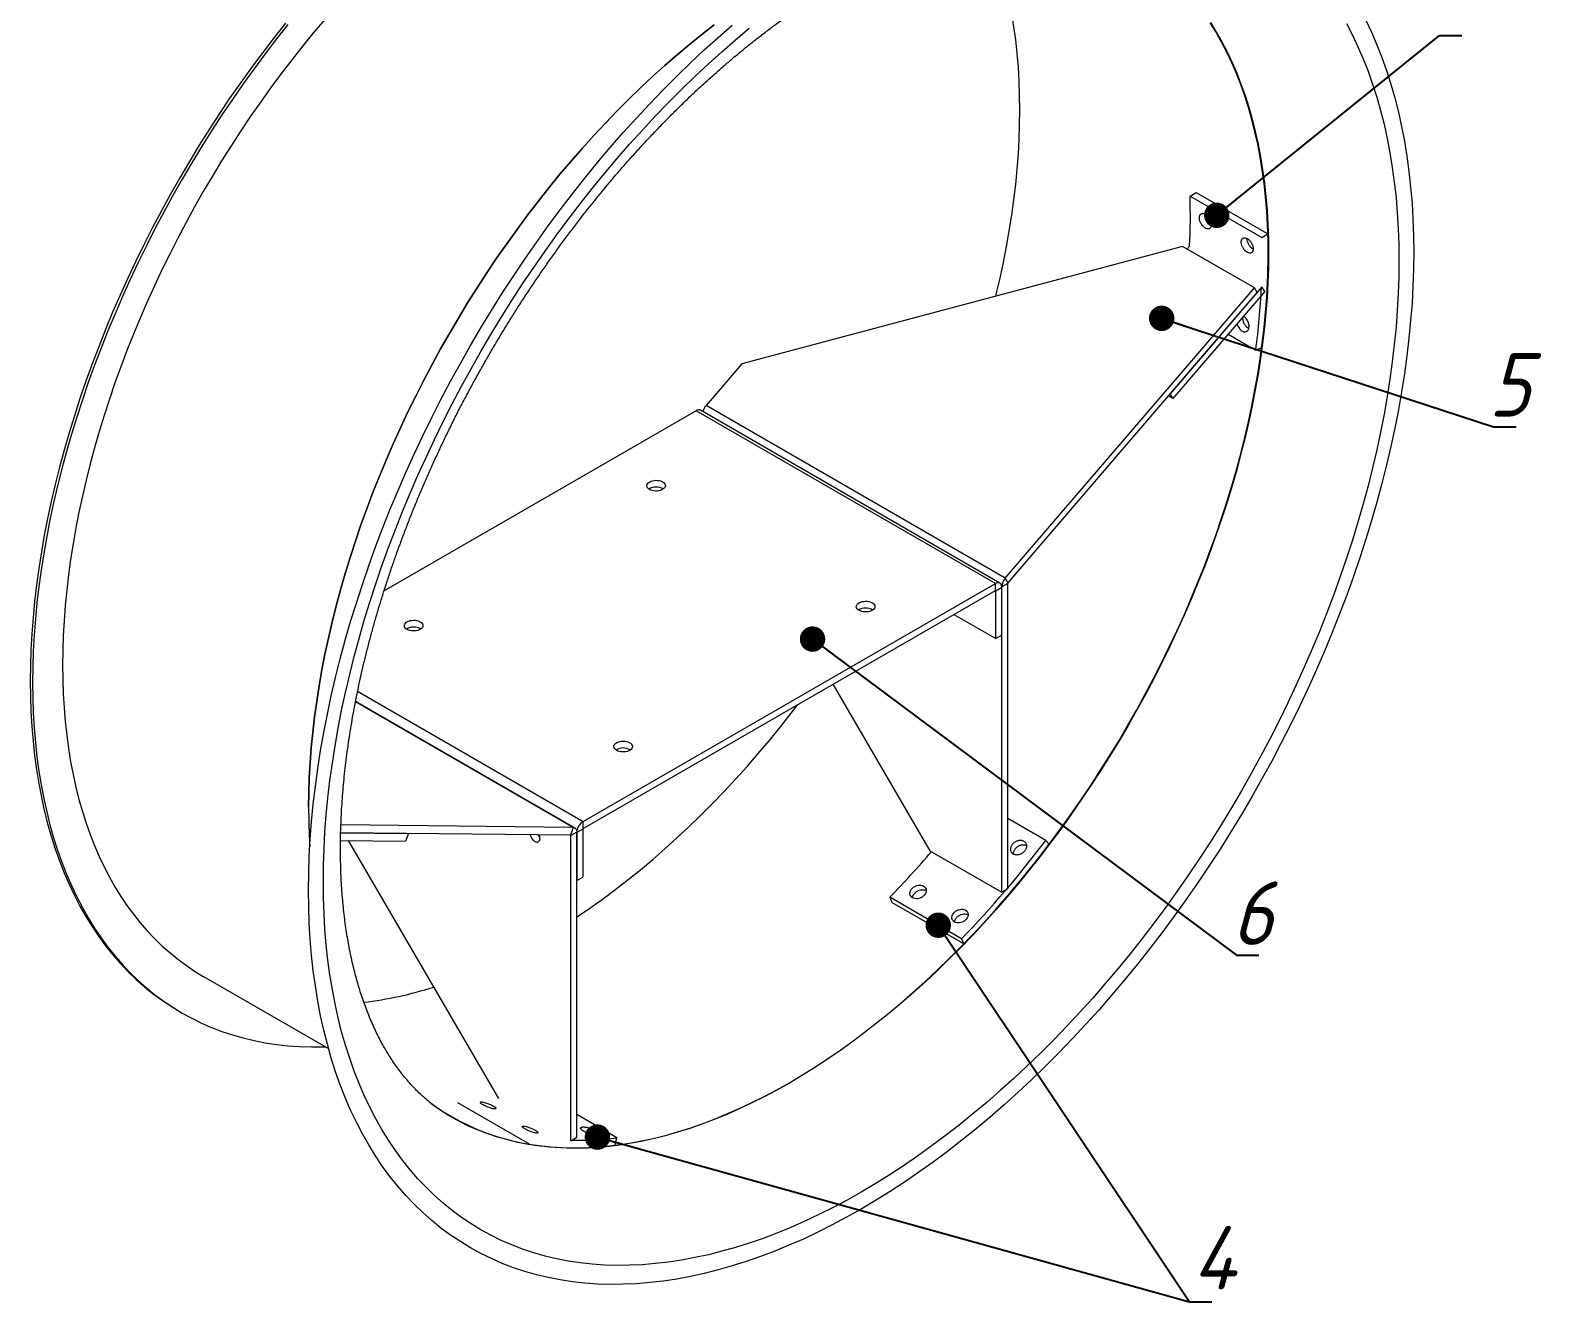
# Model space of a CAD drawing. Header units: millimetres. Extents: x 1058 to 11362, y -1423 to 10005.
# Drawn here: x 5047 to 6832, y 7656 to 9158 of the extents above; entities that cross this region are included whole.
import ezdxf

# ---------------------------------------------------------------- set-up
doc = ezdxf.new("R2010")
doc.units = ezdxf.units.MM
doc.header["$LTSCALE"] = 10
doc.styles.add('GENISO', font='geniso.shx', dxfattribs={"oblique": 15})
doc.dimstyles.new('Scale 1B5', dxfattribs={"dimscale": 30, "dimtxt": 2.5, "dimasz": 2.5, "dimexe": 1, "dimexo": 1, "dimgap": 0.8, "dimtad": 1, "dimdec": 0, "dimlfac": 0.2, "dimzin": 0, "dimtxsty": 'GENISO', "dimcen": 2.5, "dimclrd": 1, "dimclre": 1, "dimclrt": 256, "dimadec": 0, "dimazin": 0, "dimtfac": 1, "dimtdec": 0, "dimtmove": 0, "dimatfit": 3, "dimfxl": 1, "dimtzin": 0, "dimlwd": -1, "dimlwe": -1, "dimarcsym": 0})

msp = doc.modelspace()

# ---------------------------------------------------------------- linework, layer by layer
at = {"color": 3, "lineweight": 13}
for p, q in [((6416.7, 8962.5), (6423.7, 8966.9)), ((6423.7, 8966.9), (6508.6, 8917.9)), ((6416.7, 8962.5), (6501.5, 8913.5)), ((6501.5, 8913.5), (6508.6, 8917.9)), ((6407.7, 8903), (5887, 8764.3)), ((6492.6, 8854), (6407.7, 8903)), ((6413, 8899.9), (6416.2, 8903.7)), ((6198.4, 8511.1), (6492.6, 8854)), ((6201.6, 8505.7), (6495.8, 8848.6)), ((6501.6, 8855.3), (6393.2, 8729)), ((6504.8, 8849.9), (6396.4, 8723.6)), ((6495.8, 8848.6), (6492.6, 8854)), ((6504.8, 8849.9), (6501.6, 8855.3)), ((6480.1, 8820.3), (6479.6, 8820.6)), ((6461.5, 8799.5), (6494.3, 8780.6)), ((6501.3, 8783.3), (6494.3, 8780.6)), ((5887, 8764.3), (5844.9, 8715.2)), ((6198.4, 8511.1), (5844.9, 8715.2)), ((6396.4, 8723.6), (6391.2, 8726.6)), ((6396.4, 8723.6), (6393.2, 8729)), ((5833.1, 8708.9), (5464.6, 8496.2)), ((6186.7, 8504.8), (5833.1, 8708.9)), ((6192.1, 8505.4), (5838.5, 8709.5)), ((5699.8, 8223.8), (6186.7, 8504.8)), ((6186.7, 8496.7), (6186.7, 8504.8)), ((6187.2, 8496.4), (6194.3, 8500.4)), ((6201.4, 8505), (6194.3, 8500.9)), ((6194.3, 8140.1), (6194.3, 8500.9)), ((6194.3, 8500.9), (6194.3, 8500.9)), ((6194.3, 8443.9), (6194.3, 8500.4)), ((6201.6, 8505.7), (6198.4, 8511.1)), ((6201.4, 8144.2), (6201.4, 8505)), ((5699.8, 8215.6), (6186.7, 8496.7)), ((6186.7, 8496.7), (6187.2, 8496.4)), ((6187.2, 8439.8), (6187.2, 8496.4)), ((6137.7, 8468.4), (6187.2, 8439.8)), ((6194.3, 8443.9), (6187.2, 8439.8)), ((5433.4, 8377.6), (5699.8, 8223.8)), ((5994.8, 8385.9), (6109.4, 8189.1)), ((5688.1, 8216.5), (5430.9, 8365)), ((5690, 8216), (5431, 8365.6)), ((5688.1, 8216.5), (5413.6, 8219.6)), ((5688.1, 8216.5), (5684.9, 8207.4)), ((5699.3, 8214.7), (5692.2, 8210.6)), ((5699.3, 8214.7), (5699.3, 8158.1)), ((5699.8, 8215.6), (5699.8, 8223.8)), ((6246.2, 8201.4), (6201.4, 8227.3)), ((5413.2, 8201.2), (5490.1, 8200.4)), ((5413.3, 8210.4), (5493.3, 8209.5)), ((5684.9, 8207.4), (5413.3, 8210.4)), ((5422.1, 8201.1), (5599.7, 7896.4)), ((5493.3, 8209.5), (5490.1, 8200.4)), ((5685.2, 8207), (5684.5, 8207.4)), ((5692.2, 8211.1), (5685.2, 8207)), ((5685.2, 7846.2), (5685.2, 8207)), ((5692.2, 7850.3), (5692.2, 8211.1)), ((5692.2, 8210.6), (5692.2, 8154.1)), ((6250.1, 8196.8), (6246.2, 8201.4)), ((6109.4, 8189.1), (6194.3, 8140.1)), ((5692.2, 8154.1), (5699.3, 8158.1)), ((6201.4, 8144.2), (6194.3, 8140.1)), ((6146.8, 8085.2), (6061.9, 8134.2)), ((6061.9, 8134.2), (6064.5, 8128.1)), ((6149.4, 8079.1), (6064.5, 8128.1)), ((6146.8, 8085.2), (6149.4, 8079.1)), ((5251.2, 8040.8), (5399.1, 7955.4)), ((5223.3, 7999.1), (5226.2, 7997.5)), ((5636.4, 7842.5), (5551.6, 7891.5)), ((5739.7, 7850.2), (5692.2, 7877.6)), ((5692.2, 7850.3), (5685.2, 7846.2)), ((5737.2, 7841.1), (5739.7, 7850.2))]:
    msp.add_line(p, q, dxfattribs=at)
at = {"color": 3, "lineweight": 13, "flags": 128}
for points in [[(6215.5, 9064.4), (6215.3, 9081.4), (6214.7, 9098.1), (6213.8, 9114.7), (6212.4, 9130.9), (6210.7, 9146.9), (6208.5, 9162.6), (6206, 9178), (6203.1, 9193.1), (6199.9, 9207.9), (6196.2, 9222.3), (6192.2, 9236.5), (6187.8, 9250.3), (6183.1, 9263.7), (6177.9, 9276.8), (6175.4, 9282.8)], [(5348.2, 9166.9), (5334.7, 9149.8), (5321.3, 9132.3), (5308.2, 9114.6), (5295.3, 9096.7), (5282.6, 9078.5), (5270.2, 9060), (5258.1, 9041.3), (5246.2, 9022.5), (5234.6, 9003.4), (5223.3, 8984.1), (5212.3, 8964.7), (5201.6, 8945.1), (5191.2, 8925.4), (5181.1, 8905.6), (5171.3, 8885.6), (5161.8, 8865.5), (5152.7, 8845.4), (5144, 8825.2), (5135.5, 8804.9), (5127.5, 8784.5), (5119.7, 8764.2), (5112.4, 8743.8), (5105.4, 8723.4), (5098.8, 8703), (5092.6, 8682.7), (5086.7, 8662.4), (5081.2, 8642.1), (5076.2, 8621.9), (5071.5, 8601.8), (5067.2, 8581.8), (5063.3, 8561.9), (5059.8, 8542.1), (5056.7, 8522.4), (5054.1, 8502.9), (5051.8, 8483.5), (5050, 8464.4), (5048.5, 8445.4), (5047.5, 8426.6), (5046.9, 8408), (5046.6, 8389.6), (5046.9, 8371.5), (5047.5, 8353.7), (5048.5, 8336.1), (5050, 8318.7), (5051.8, 8301.7), (5054.1, 8285), (5056.7, 8268.5), (5059.8, 8252.4), (5063.3, 8236.7), (5067.2, 8221.2), (5071.5, 8206.2), (5076.2, 8191.5), (5081.2, 8177.1), (5086.7, 8163.2), (5092.6, 8149.6), (5098.8, 8136.5), (5105.4, 8123.7), (5112.4, 8111.4), (5119.7, 8099.5), (5127.5, 8088), (5135.5, 8077), (5144, 8066.5), (5152.7, 8056.4), (5161.8, 8046.7), (5171.3, 8037.6), (5181.1, 8028.9), (5191.2, 8020.7), (5201.6, 8013), (5212.3, 8005.8), (5223.3, 7999.1), (5223.3, 7999.1)], [(5351.1, 9165.3), (5337.5, 9148.1), (5324.1, 9130.7), (5311, 9113), (5298.1, 9095), (5285.5, 9076.8), (5273.1, 9058.4), (5260.9, 9039.7), (5249, 9020.8), (5237.5, 9001.8), (5226.1, 8982.5), (5215.1, 8963.1), (5204.4, 8943.5), (5194, 8923.8), (5183.9, 8903.9), (5174.1, 8884), (5164.7, 8863.9), (5155.6, 8843.8), (5146.8, 8823.5), (5138.4, 8803.2), (5130.3, 8782.9), (5122.6, 8762.6), (5115.2, 8742.2), (5108.2, 8721.8), (5101.6, 8701.4), (5095.4, 8681.1), (5089.5, 8660.7), (5084.1, 8640.5), (5079, 8620.3), (5074.3, 8600.2), (5070, 8580.1), (5066.1, 8560.2), (5062.7, 8540.4), (5059.6, 8520.8), (5056.9, 8501.3), (5054.6, 8481.9), (5052.8, 8462.7), (5051.3, 8443.7), (5050.3, 8424.9), (5049.7, 8406.4), (5049.5, 8388), (5049.7, 8369.9), (5050.3, 8352), (5051.3, 8334.4), (5052.8, 8317.1), (5054.6, 8300.1), (5056.9, 8283.3), (5059.6, 8266.9), (5062.7, 8250.8), (5066.1, 8235), (5070, 8219.6), (5074.3, 8204.5), (5079, 8189.8), (5084.1, 8175.5), (5089.5, 8161.5), (5095.4, 8148), (5101.6, 8134.8), (5108.2, 8122.1), (5115.2, 8109.8), (5122.6, 8097.9), (5130.3, 8086.4), (5138.4, 8075.4), (5146.8, 8064.8), (5155.6, 8054.7), (5164.7, 8045.1), (5174.1, 8036), (5183.9, 8027.3), (5194, 8019.1), (5204.4, 8011.4), (5215.1, 8004.2), (5226.1, 7997.5), (5237.5, 7991.3), (5249, 7985.6), (5260.9, 7980.4), (5273.1, 7975.8), (5285.5, 7971.7), (5298.1, 7968.1), (5311, 7965), (5324.1, 7962.4), (5337.5, 7960.4), (5351.1, 7958.9), (5364.8, 7958), (5378.8, 7957.5), (5393, 7957.6), (5395.1, 7957.7)], [(5394.9, 9171.6), (5381.7, 9156), (5368.7, 9140.2), (5356, 9124), (5343.4, 9107.6), (5331, 9090.9), (5318.9, 9074), (5307, 9056.9), (5295.3, 9039.5), (5283.9, 9021.9), (5272.7, 9004.1), (5261.8, 8986.2), (5251.1, 8968.1), (5240.8, 8949.8), (5230.7, 8931.4), (5220.9, 8912.8), (5211.4, 8894.1), (5202.2, 8875.3), (5193.3, 8856.4), (5184.7, 8837.5), (5176.4, 8818.4), (5168.5, 8799.3), (5160.9, 8780.2), (5153.6, 8761), (5146.7, 8741.8), (5140.1, 8722.6), (5133.9, 8703.5), (5128.1, 8684.3), (5122.5, 8665.2), (5117.4, 8646.1), (5112.6, 8627.1), (5108.2, 8608.1), (5104.2, 8589.3), (5100.5, 8570.5), (5097.2, 8551.9), (5094.3, 8533.4), (5091.8, 8515), (5089.7, 8496.8), (5087.9, 8478.8), (5086.6, 8460.9), (5085.6, 8443.2), (5085, 8425.7), (5084.8, 8408.4), (5085, 8391.4), (5085.6, 8374.6), (5086.6, 8358), (5087.9, 8341.7), (5089.7, 8325.6), (5091.8, 8309.9), (5094.3, 8294.4), (5097.2, 8279.3), (5100.5, 8264.4), (5104.2, 8249.9), (5108.2, 8235.7), (5112.6, 8221.8), (5117.4, 8208.4), (5122.5, 8195.2), (5128.1, 8182.5), (5133.9, 8170.1), (5140.1, 8158.1), (5146.7, 8146.5), (5153.6, 8135.3), (5160.9, 8124.5), (5168.5, 8114.1), (5176.4, 8104.2), (5184.7, 8094.7), (5193.3, 8085.6), (5202.2, 8077), (5211.4, 8068.8), (5220.9, 8061.1), (5230.7, 8053.9), (5240.8, 8047.1), (5251.1, 8040.8), (5251.2, 8040.8)], [(6624.3, 9170.2), (6631.1, 9156), (6637.4, 9141.3), (6643.3, 9126.2), (6648.8, 9110.7), (6653.9, 9094.8), (6658.5, 9078.5), (6662.7, 9061.8), (6666.5, 9044.7), (6669.8, 9027.3), (6672.7, 9009.5), (6675.2, 8991.4), (6677.2, 8972.9), (6678.8, 8954.2), (6679.9, 8935.2), (6680.5, 8915.8), (6680.8, 8896.2), (6680.5, 8876.4), (6679.9, 8856.3), (6678.8, 8835.9), (6677.2, 8815.4), (6675.2, 8794.6), (6672.7, 8773.7), (6669.8, 8752.6), (6666.5, 8731.3), (6662.7, 8709.9), (6658.5, 8688.3), (6653.9, 8666.7), (6648.8, 8644.9), (6643.3, 8623), (6637.4, 8601.1), (6631.1, 8579.1), (6624.3, 8557.1), (6617.2, 8535.1), (6609.6, 8513), (6601.7, 8490.9), (6593.3, 8468.9), (6584.6, 8446.9), (6575.5, 8425), (6566, 8403.1), (6556.1, 8381.3), (6545.9, 8359.6), (6535.3, 8338), (6524.4, 8316.5), (6513.1, 8295.1), (6501.5, 8274), (6489.6, 8252.9), (6477.4, 8232.1), (6464.8, 8211.5), (6452, 8191.1), (6438.8, 8170.9), (6425.4, 8150.9), (6411.7, 8131.2), (6397.8, 8111.7), (6383.6, 8092.6), (6369.1, 8073.7), (6354.4, 8055.1), (6339.5, 8036.9), (6324.4, 8019), (6309.1, 8001.4), (6293.6, 7984.2), (6277.9, 7967.3), (6262, 7950.9), (6246, 7934.8), (6229.8, 7919.1), (6213.5, 7903.8), (6197, 7889), (6180.5, 7874.6), (6163.8, 7860.6), (6147.1, 7847.1), (6130.2, 7834), (6113.3, 7821.4), (6096.3, 7809.3), (6079.3, 7797.7), (6062.3, 7786.5), (6045.2, 7775.9), (6028.1, 7765.8), (6011, 7756.2), (5994, 7747.1), (5976.9, 7738.5), (5959.9, 7730.5), (5942.9, 7723.1), (5926, 7716.1), (5909.2, 7709.7), (5892.4, 7703.9), (5875.8, 7698.7), (5859.2, 7694), (5842.7, 7689.8), (5826.4, 7686.2), (5810.3, 7683.2), (5794.2, 7680.8), (5778.4, 7679), (5762.7, 7677.7), (5747.1, 7677), (5731.8, 7676.9), (5716.7, 7677.3), (5701.8, 7678.4), (5687.1, 7680), (5672.7, 7682.2), (5658.4, 7684.9), (5644.5, 7688.3), (5630.8, 7692.2), (5617.4, 7696.6), (5604.2, 7701.7), (5591.4, 7707.3), (5578.9, 7713.4), (5566.6, 7720.1), (5554.7, 7727.4), (5543.1, 7735.2), (5531.8, 7743.5), (5520.9, 7752.3), (5510.3, 7761.7), (5500.1, 7771.6), (5490.2, 7782.1), (5480.7, 7793), (5471.6, 7804.4), (5462.9, 7816.3), (5454.5, 7828.7), (5446.6, 7841.6), (5439, 7854.9), (5431.9, 7868.7), (5425.1, 7882.9), (5418.8, 7897.6), (5412.9, 7912.7), (5407.4, 7928.2), (5402.3, 7944.1), (5397.7, 7960.5), (5393.5, 7977.2), (5389.7, 7994.2), (5386.4, 8011.6), (5383.5, 8029.4), (5381, 8047.5), (5379, 8066), (5377.5, 8084.7), (5376.3, 8103.8), (5375.7, 8123.1), (5375.5, 8142.7)], [(5375.5, 8240.7), (5375.6, 8257.9), (5376.2, 8275.4), (5377.2, 8293.1), (5378.6, 8311), (5380.3, 8329), (5382.4, 8347.3), (5385, 8365.6), (5387.9, 8384.1), (5391.1, 8402.8), (5394.8, 8421.5), (5398.8, 8440.4), (5403.2, 8459.3), (5408, 8478.3), (5413.2, 8497.4), (5418.7, 8516.5), (5424.5, 8535.7), (5430.8, 8554.9), (5437.3, 8574.1), (5444.3, 8593.2), (5451.5, 8612.4), (5459.1, 8631.5), (5467.1, 8650.6), (5475.3, 8669.7), (5483.9, 8688.7), (5492.8, 8707.5), (5502, 8726.3), (5511.5, 8745), (5521.3, 8763.6), (5531.4, 8782), (5541.8, 8800.3), (5552.4, 8818.4), (5563.3, 8836.4), (5574.5, 8854.1), (5585.9, 8871.7), (5597.6, 8889.1), (5609.5, 8906.2), (5621.7, 8923.1), (5634, 8939.8), (5646.6, 8956.2), (5659.4, 8972.4), (5672.3, 8988.3), (5685.5, 9003.8), (5698.8, 9019.1), (5712.3, 9034.1), (5726, 9048.8), (5739.8, 9063.1), (5753.7, 9077.1), (5767.8, 9090.7), (5782, 9104), (5796.3, 9116.9), (5810.7, 9129.5), (5825.2, 9141.6), (5839.8, 9153.4), (5854.4, 9164.8)], [(5854.4, 9164.8), (5839.8, 9153.4), (5825.2, 9141.6), (5810.7, 9129.5), (5796.3, 9116.9), (5782, 9104), (5767.8, 9090.7), (5753.7, 9077.1), (5739.8, 9063.1), (5726, 9048.8), (5712.3, 9034.1), (5698.8, 9019.1), (5685.5, 9003.8), (5672.3, 8988.3), (5659.4, 8972.4), (5646.6, 8956.2), (5634, 8939.8), (5621.7, 8923.1), (5609.5, 8906.2), (5597.6, 8889.1), (5585.9, 8871.7), (5574.5, 8854.1), (5563.3, 8836.4), (5552.4, 8818.4), (5541.8, 8800.3), (5531.4, 8782), (5521.3, 8763.6), (5511.5, 8745), (5502, 8726.3), (5492.8, 8707.5), (5483.9, 8688.7), (5475.3, 8669.7), (5467.1, 8650.6), (5459.1, 8631.5), (5451.5, 8612.4), (5444.3, 8593.2), (5437.3, 8574.1), (5430.8, 8554.9), (5424.5, 8535.7), (5418.7, 8516.5), (5413.2, 8497.4), (5408, 8478.3), (5403.2, 8459.3), (5398.8, 8440.4), (5394.8, 8421.5), (5391.1, 8402.8), (5387.9, 8384.1), (5385, 8365.6), (5382.4, 8347.3), (5380.3, 8329), (5378.6, 8311), (5377.2, 8293.1), (5376.2, 8275.4), (5375.6, 8257.9), (5375.5, 8240.7), (5375.6, 8223.6), (5376.2, 8206.8), (5376.9, 8194.2)], [(5375.5, 8142.7), (5375.7, 8162.5), (5376.3, 8182.6), (5377.5, 8203), (5379, 8223.5), (5381, 8244.3), (5383.5, 8265.2), (5386.4, 8286.3), (5389.7, 8307.6), (5393.5, 8329), (5397.7, 8350.6), (5402.3, 8372.3), (5407.4, 8394), (5412.9, 8415.9), (5418.8, 8437.8), (5425.1, 8459.8), (5431.9, 8481.8), (5439, 8503.8), (5446.6, 8525.9), (5454.5, 8548), (5462.9, 8570), (5471.6, 8592), (5480.7, 8613.9), (5490.2, 8635.8), (5500.1, 8657.6), (5510.3, 8679.3), (5520.9, 8700.9), (5531.8, 8722.4), (5543.1, 8743.8), (5554.7, 8764.9), (5566.6, 8786), (5578.9, 8806.8), (5591.4, 8827.4), (5604.2, 8847.9), (5617.4, 8868.1), (5630.8, 8888), (5644.5, 8907.7), (5658.4, 8927.2), (5672.7, 8946.3), (5687.1, 8965.2), (5701.8, 8983.8), (5716.7, 9002), (5731.8, 9019.9), (5747.1, 9037.5), (5762.7, 9054.7), (5778.4, 9071.6), (5794.2, 9088), (5810.3, 9104.1), (5826.4, 9119.8), (5842.7, 9135.1), (5859.2, 9149.9), (5875.8, 9164.3)], [(6601.5, 9166.3), (6608.4, 9152.8), (6615, 9139), (6621.2, 9124.7), (6626.9, 9110), (6632.3, 9094.9), (6637.2, 9079.4), (6641.7, 9063.5), (6645.8, 9047.3), (6649.5, 9030.7), (6652.7, 9013.7), (6655.5, 8996.4), (6657.9, 8978.8), (6659.9, 8960.8), (6661.4, 8942.6), (6662.5, 8924.1), (6663.1, 8905.3), (6663.4, 8886.2), (6663.1, 8866.8), (6662.5, 8847.3), (6661.4, 8827.5), (6659.9, 8807.5), (6657.9, 8787.3), (6655.5, 8766.9), (6652.7, 8746.4), (6649.5, 8725.6), (6645.8, 8704.8), (6641.7, 8683.8), (6637.2, 8662.7), (6632.3, 8641.5), (6626.9, 8620.3), (6621.2, 8598.9), (6615, 8577.5), (6608.4, 8556.1), (6601.5, 8534.6), (6594.1, 8513.2), (6586.4, 8491.7), (6578.3, 8470.3), (6569.8, 8448.9), (6560.9, 8427.5), (6551.6, 8406.2), (6542, 8385), (6532.1, 8363.8), (6521.8, 8342.8), (6511.2, 8321.9), (6500.2, 8301.1), (6488.9, 8280.5), (6477.3, 8260.1), (6465.4, 8239.8), (6453.2, 8219.7), (6440.7, 8199.8), (6427.9, 8180.2), (6414.8, 8160.7), (6401.5, 8141.5), (6387.9, 8122.6), (6374.1, 8104), (6360, 8085.6), (6345.7, 8067.5), (6331.2, 8049.8), (6316.5, 8032.3), (6301.6, 8015.2), (6286.5, 7998.5), (6271.2, 7982.1), (6255.8, 7966), (6240.2, 7950.4), (6224.4, 7935.1), (6208.5, 7920.3), (6192.5, 7905.8), (6176.4, 7891.8), (6160.2, 7878.2), (6143.9, 7865), (6127.5, 7852.3), (6111, 7840), (6094.5, 7828.2), (6078, 7816.9), (6061.4, 7806.1), (6044.7, 7795.7), (6028.1, 7785.9), (6011.5, 7776.5), (5994.9, 7767.7), (5978.3, 7759.4), (5961.7, 7751.6), (5945.2, 7744.3), (5928.7, 7737.6), (5912.3, 7731.3), (5896, 7725.7), (5879.8, 7720.6), (5863.7, 7716), (5847.7, 7711.9), (5831.8, 7708.5), (5816.1, 7705.6), (5800.5, 7703.2), (5785, 7701.4), (5769.7, 7700.2), (5754.6, 7699.5), (5739.7, 7699.4), (5725, 7699.8), (5710.5, 7700.8), (5696.2, 7702.4), (5682.1, 7704.5), (5668.3, 7707.2), (5654.7, 7710.4), (5641.4, 7714.2), (5628.3, 7718.6), (5615.6, 7723.5), (5603, 7728.9), (5590.8, 7734.9), (5578.9, 7741.4), (5567.3, 7748.5), (5556, 7756.1), (5545.1, 7764.2), (5534.4, 7772.8), (5524.1, 7781.9), (5514.2, 7791.6), (5504.6, 7801.7), (5495.3, 7812.4), (5486.5, 7823.5), (5478, 7835.1), (5469.8, 7847.1), (5462.1, 7859.7), (5454.7, 7872.6), (5447.8, 7886.1), (5441.2, 7899.9), (5435.1, 7914.2), (5429.3, 7928.9), (5424, 7944), (5419, 7959.5), (5414.5, 7975.4), (5410.4, 7991.6), (5406.7, 8008.2), (5403.5, 8025.2), (5400.7, 8042.5), (5398.3, 8060.1), (5396.3, 8078.1), (5394.8, 8096.3), (5393.7, 8114.8), (5393.1, 8133.7), (5392.9, 8152.7)], [(5392.9, 8152.7), (5393.1, 8172.1), (5393.7, 8191.6), (5394.8, 8211.4), (5396.3, 8231.4), (5398.3, 8251.6), (5400.7, 8272), (5403.5, 8292.6), (5406.7, 8313.3), (5410.4, 8334.1), (5414.5, 8355.1), (5419, 8376.2), (5424, 8397.4), (5429.3, 8418.6), (5435.1, 8440), (5441.2, 8461.4), (5447.8, 8482.8), (5454.7, 8504.3), (5462.1, 8525.7), (5469.8, 8547.2), (5478, 8568.6), (5486.5, 8590.1), (5495.3, 8611.4), (5504.6, 8632.7), (5514.2, 8653.9), (5524.1, 8675.1), (5534.4, 8696.1), (5545.1, 8717), (5556, 8737.8), (5567.3, 8758.4), (5578.9, 8778.8), (5590.8, 8799.1), (5603, 8819.2), (5615.6, 8839.1), (5628.3, 8858.8), (5641.4, 8878.2), (5654.7, 8897.4), (5668.3, 8916.3), (5682.1, 8934.9), (5696.2, 8953.3), (5710.5, 8971.4), (5725, 8989.1), (5739.7, 9006.6), (5754.6, 9023.7), (5769.7, 9040.4), (5785, 9056.8), (5800.5, 9072.9), (5816.1, 9088.5), (5831.8, 9103.8), (5847.7, 9118.7), (5863.7, 9133.1), (5879.8, 9147.1), (5896, 9160.7)], [(6440.7, 9167.5), (6447.6, 9156.3), (6454.2, 9144.8), (6460.4, 9132.8), (6466.2, 9120.5), (6471.7, 9107.7), (6476.8, 9094.7), (6481.6, 9081.2), (6486, 9067.4), (6490, 9053.2), (6493.7, 9038.8), (6496.9, 9024), (6499.8, 9008.9), (6502.3, 8993.4), (6504.5, 8977.7), (6506.2, 8961.7), (6507.6, 8945.5), (6508.5, 8929), (6509.1, 8912.2), (6509.3, 8895.2), (6509.1, 8878), (6508.5, 8860.5), (6507.6, 8842.9), (6506.2, 8825.1), (6504.5, 8807.1), (6502.3, 8788.9), (6499.8, 8770.6), (6496.9, 8752.2), (6493.7, 8733.6), (6490, 8714.9), (6486, 8696.1), (6481.6, 8677.2), (6476.8, 8658.3), (6471.7, 8639.3), (6466.2, 8620.2), (6460.4, 8601.1), (6454.2, 8582), (6447.6, 8562.8), (6440.7, 8543.7), (6433.5, 8524.6), (6425.9, 8505.5), (6418, 8486.5), (6409.7, 8467.5), (6401.2, 8448.6), (6392.3, 8429.8), (6383.2, 8411), (6373.7, 8392.4), (6363.9, 8373.9), (6353.9, 8355.5), (6343.5, 8337.3), (6332.9, 8319.2), (6322, 8301.3), (6310.9, 8283.6), (6299.5, 8266.1), (6287.8, 8248.8), (6276, 8231.7), (6263.9, 8214.8), (6251.5, 8198.2), (6239, 8181.9), (6226.3, 8165.8), (6213.4, 8149.9), (6200.2, 8134.4), (6186.9, 8119.1), (6173.5, 8104.2), (6159.9, 8089.6), (6146.1, 8075.3), (6132.2, 8061.4), (6118.2, 8047.8), (6104, 8034.5), (6089.8, 8021.6), (6075.4, 8009.1), (6060.9, 7997), (6046.4, 7985.3), (6031.8, 7974), (6017.1, 7963), (6002.4, 7952.5), (5987.7, 7942.5), (5972.9, 7932.8), (5958.1, 7923.6), (5943.3, 7914.8), (5928.4, 7906.5), (5913.6, 7898.6), (5898.9, 7891.2), (5884.1, 7884.2), (5869.4, 7877.7), (5854.7, 7871.7), (5840.1, 7866.2), (5825.6, 7861.1), (5811.1, 7856.6), (5796.8, 7852.5), (5782.5, 7848.9), (5768.3, 7845.8), (5754.3, 7843.2), (5740.4, 7841.1), (5726.6, 7839.5), (5713, 7838.4), (5699.6, 7837.8), (5686.3, 7837.7), (5673.2, 7838.1), (5660.2, 7839), (5647.5, 7840.4), (5635, 7842.3), (5622.7, 7844.7), (5610.6, 7847.6), (5598.7, 7850.9), (5587, 7854.8), (5575.6, 7859.2), (5564.5, 7864), (5553.6, 7869.4), (5543, 7875.2)], [(6508.9, 8895), (6508.8, 8912), (6508.2, 8928.7), (6507.2, 8945.2), (6505.8, 8961.5), (6504.1, 8977.5), (6502, 8993.2), (6499.5, 9008.6), (6496.6, 9023.7), (6493.3, 9038.5), (6489.7, 9052.9), (6485.7, 9067.1), (6481.3, 9080.9), (6476.5, 9094.3), (6471.4, 9107.4), (6465.9, 9120.1), (6460, 9132.5), (6453.8, 9144.4), (6447.3, 9156), (6440.4, 9167.1)], [(6187.3, 8844.3), (6187.8, 8846.6), (6192.2, 8865.4), (6196.2, 8884.2), (6199.9, 8902.9), (6203.1, 8921.5), (6206, 8939.9), (6208.5, 8958.2), (6210.7, 8976.3), (6212.4, 8994.3), (6213.8, 9012.1), (6214.7, 9029.8), (6215.3, 9047.2), (6215.5, 9064.4)], [(5519.7, 7890.9), (5522.9, 7888.7), (5532.9, 7881.9), (5543.3, 7875.6), (5553.9, 7869.8), (5564.7, 7864.5), (5575.9, 7859.6), (5587.3, 7855.3), (5598.9, 7851.4), (5610.8, 7848), (5622.9, 7845.1), (5635.2, 7842.7), (5647.7, 7840.8), (5660.4, 7839.4), (5673.3, 7838.5), (5686.4, 7838.1), (5699.7, 7838.3), (5713.2, 7838.9), (5726.8, 7840), (5740.5, 7841.6), (5754.4, 7843.7), (5768.5, 7846.3), (5782.6, 7849.4), (5796.9, 7852.9), (5811.2, 7857), (5825.6, 7861.6), (5840.2, 7866.6), (5854.8, 7872.2), (5869.4, 7878.2), (5884.1, 7884.6), (5898.9, 7891.6), (5913.7, 7899), (5928.5, 7906.9), (5943.3, 7915.2), (5958.1, 7924), (5972.9, 7933.2), (5987.6, 7942.8), (6002.4, 7952.9), (6017.1, 7963.4), (6031.8, 7974.3), (6046.3, 7985.7), (6060.9, 7997.4), (6075.3, 8009.5), (6089.7, 8022), (6103.9, 8034.9), (6118.1, 8048.1), (6132.1, 8061.7), (6146, 8075.6), (6159.7, 8089.9), (6173.3, 8104.5), (6186.8, 8119.4), (6200.1, 8134.7), (6213.2, 8150.2), (6226.1, 8166), (6238.8, 8182.1), (6251.4, 8198.5), (6263.7, 8215.1), (6275.8, 8231.9), (6287.6, 8249), (6299.3, 8266.3), (6310.6, 8283.8), (6321.8, 8301.5), (6332.7, 8319.4), (6343.3, 8337.4), (6353.6, 8355.7), (6363.6, 8374), (6373.4, 8392.5), (6382.9, 8411.1), (6392, 8429.9), (6400.9, 8448.7), (6409.5, 8467.6), (6417.7, 8486.5), (6425.6, 8505.6), (6433.2, 8524.6), (6440.4, 8543.7), (6447.3, 8562.8), (6453.8, 8582), (6460, 8601.1), (6465.9, 8620.2), (6471.4, 8639.2), (6476.5, 8658.2), (6481.3, 8677.2), (6485.7, 8696), (6489.7, 8714.8), (6493.3, 8733.5), (6496.6, 8752.1), (6499.5, 8770.5), (6502, 8788.8), (6504.1, 8806.9), (6505.8, 8824.9), (6507.2, 8842.7), (6508.2, 8860.4), (6508.8, 8877.8), (6508.9, 8895)], [(6472.3, 8812), (6472.4, 8811.6), (6472.8, 8810.2), (6473, 8809.6), (6473.5, 8808.4), (6474.2, 8807.1), (6474.9, 8806.1), (6475.2, 8805.6), (6476.1, 8804.6), (6477, 8803.8), (6477.4, 8803.5), (6478.4, 8802.9), (6479.4, 8802.5), (6479.8, 8802.3), (6480.8, 8802.1), (6481.7, 8802.1), (6482.1, 8802.2), (6483, 8802.5), (6483.8, 8802.9), (6484.1, 8803.1), (6484.8, 8803.8), (6485.3, 8804.6), (6485.5, 8805), (6485.9, 8806.1), (6486.2, 8807.1), (6486.2, 8807.7), (6486.3, 8809), (6486.3, 8809.6), (6486.1, 8810.8), (6485.8, 8812.2), (6485.6, 8812.8), (6485.4, 8813.4), (6485.2, 8814), (6484.6, 8815.3), (6484, 8816.4), (6483.6, 8816.9), (6482.8, 8818), (6481.9, 8818.9), (6481.5, 8819.3), (6481, 8819.7), (6480.6, 8820), (6480.1, 8820.3), (6480.1, 8820.3)], [(5778.2, 8616), (5776.9, 8616.8), (5775.9, 8617.8), (5775.3, 8618.9), (5775, 8620), (5775, 8621.2), (5775.4, 8622.3), (5776.1, 8623.3), (5777.2, 8624.3), (5778.5, 8625.1), (5780.1, 8625.8), (5781.8, 8626.3), (5783.7, 8626.7), (5785.7, 8626.8), (5787.7, 8626.7), (5789.6, 8626.4), (5791.4, 8626), (5793, 8625.3), (5794.4, 8624.5), (5795.5, 8623.6), (5796.3, 8622.5), (5796.8, 8621.4), (5796.9, 8620.3), (5796.7, 8619.2), (5796.1, 8618.1), (5795.2, 8617.1), (5794, 8616.2), (5792.6, 8615.4), (5790.9, 8614.8), (5789.1, 8614.4), (5787.2, 8614.1), (5785.2, 8614.1), (5783.2, 8614.3), (5781.4, 8614.7), (5779.7, 8615.2), (5778.2, 8616)], [(6194.3, 8500.4), (6194.1, 8502.1), (6193.7, 8503.5), (6193, 8504.6), (6192.1, 8505.4), (6190.9, 8505.8), (6189.6, 8505.8), (6188.2, 8505.5), (6186.7, 8504.8)], [(6025.6, 8473.1), (6024.4, 8474), (6023.4, 8475), (6022.8, 8476), (6022.4, 8477.2), (6022.5, 8478.3), (6022.9, 8479.4), (6023.6, 8480.5), (6024.7, 8481.4), (6026, 8482.3), (6027.6, 8483), (6029.3, 8483.5), (6031.2, 8483.8), (6033.2, 8483.9), (6035.1, 8483.9), (6037.1, 8483.6), (6038.8, 8483.1), (6040.5, 8482.5), (6041.9, 8481.6), (6043, 8480.7), (6043.8, 8479.7), (6044.3, 8478.6), (6044.4, 8477.4), (6044.2, 8476.3), (6043.6, 8475.2), (6042.7, 8474.2), (6041.5, 8473.3), (6040.1, 8472.5), (6038.4, 8471.9), (6036.6, 8471.5), (6034.6, 8471.3), (6032.7, 8471.2), (6030.7, 8471.4), (6028.9, 8471.8), (6027.2, 8472.4), (6025.6, 8473.1)], [(5491.8, 8450.6), (5490.5, 8451.5), (5489.5, 8452.5), (5488.9, 8453.6), (5488.6, 8454.7), (5488.6, 8455.8), (5489, 8457), (5489.8, 8458), (5490.8, 8459), (5492.1, 8459.8), (5493.7, 8460.5), (5495.5, 8461), (5497.3, 8461.3), (5499.3, 8461.5), (5501.3, 8461.4), (5503.2, 8461.1), (5505, 8460.7), (5506.6, 8460), (5508, 8459.2), (5509.1, 8458.3), (5509.9, 8457.2), (5510.4, 8456.1), (5510.5, 8455), (5510.3, 8453.9), (5509.8, 8452.8), (5508.9, 8451.8), (5507.7, 8450.8), (5506.2, 8450.1), (5504.5, 8449.5), (5502.7, 8449), (5500.8, 8448.8), (5498.8, 8448.8), (5496.9, 8449), (5495, 8449.3), (5493.3, 8449.9), (5491.8, 8450.6)], [(5692.2, 8110.9), (5694.2, 8112.2), (5708.9, 8122.3), (5723.6, 8132.8), (5738.3, 8143.7), (5752.9, 8155.1), (5767.4, 8166.8), (5781.9, 8178.9), (5796.2, 8191.4), (5810.5, 8204.3), (5824.6, 8217.5), (5838.6, 8231.1), (5852.5, 8245), (5866.3, 8259.3), (5879.9, 8273.9), (5893.3, 8288.8), (5906.6, 8304.1), (5919.7, 8319.6), (5932.7, 8335.4), (5945.4, 8351.5), (5953.5, 8362.1)], [(5739.3, 8307.8), (5738, 8308.6), (5737, 8309.6), (5736.4, 8310.7), (5736.1, 8311.8), (5736.1, 8313), (5736.5, 8314.1), (5737.2, 8315.1), (5738.3, 8316.1), (5739.6, 8316.9), (5741.2, 8317.6), (5742.9, 8318.2), (5744.8, 8318.5), (5746.8, 8318.6), (5748.8, 8318.5), (5750.7, 8318.3), (5752.5, 8317.8), (5754.1, 8317.1), (5755.5, 8316.3), (5756.6, 8315.4), (5757.4, 8314.4), (5757.9, 8313.3), (5758, 8312.1), (5757.8, 8311), (5757.2, 8309.9), (5756.4, 8308.9), (5755.2, 8308), (5753.7, 8307.2), (5752, 8306.6), (5750.2, 8306.2), (5748.3, 8305.9), (5746.3, 8305.9), (5744.4, 8306.1), (5742.5, 8306.5), (5740.8, 8307), (5739.3, 8307.8)], [(5688.1, 8216.5), (5689, 8216.4), (5689.8, 8216.1), (5690.5, 8215.7), (5691.1, 8215), (5691.6, 8214.2), (5692, 8213.3), (5692.2, 8212.3), (5692.2, 8211.1)], [(5637.1, 8207.9), (5637.5, 8206.7), (5638.3, 8205.1), (5639.2, 8203.6), (5640.3, 8202.2), (5641.5, 8201.1), (5642.7, 8200.2), (5644, 8199.6), (5645.2, 8199.4), (5646.3, 8199.5), (5647.2, 8199.9), (5647.9, 8200.7), (5648.5, 8201.7), (5648.7, 8203), (5648.7, 8204.4), (5648.5, 8206), (5647.9, 8207.6), (5647.9, 8207.8)]]:
    msp.add_lwpolyline(points, dxfattribs=at)
at = {"color": 3, "lineweight": 13}
for centre, radius, start, end in [((5658.6, 8939.6), 758.4, 357.2811, 1.7258), ((5680, 8895.5), 828.9, 352.2181, 1.5467), ((5633.8, 8896.1), 868.2, 352.3547, 357.267), ((5858.4, 8703.6), 17.8, 139.3192, 165.8308), ((5836.3, 8704.5), 5.4, 65.6929, 125.6176), ((5785.9, 8602.5), 16.3, 58.8117, 121.1883), ((6210.9, 8500.1), 16.6, 138.52, 177.2636), ((6202.5, 8505), 1.14, 138.52, 177.2636), ((6186.9, 8496.4), 0.322, 350.786, 129.2033), ((6033.4, 8459.6), 16.3, 58.8117, 121.1883), ((5499.6, 8437.1), 16.3, 58.8117, 121.1883), ((5747, 8294.3), 16.3, 58.8117, 121.1883), ((6090.8, 8240.2), 715.3, 179.9629, 183.684), ((5708.7, 8209.9), 16.5, 122.6055, 177.3945), ((5700.4, 8214.7), 1.13, 122.6055, 177.3945), ((5656.7, 8214.9), 12.7, 213.9672, 230.5709), ((5684.9, 8207.1), 0.319, 350.1719, 84.6632), ((5258, 8946.6), 1237.7, 315.8981, 322.9828), ((5247.9, 8952.6), 1255.3, 315.9036, 322.9773), ((5201.9, 8969.3), 1198.8, 315.8439, 319.3344), ((5384.5, 8467.4), 460.7, 277.0015, 287.4875), ((5691.5, 8185.4), 347.3, 260.8702, 277.547), ((5693.4, 8212.9), 365.7, 268.7164, 277.2853)]:
    msp.add_arc(centre, radius, start, end, dxfattribs=at)
for points, knots in [([(5413.1, 8191.7), (5413.1, 8193.8), (5413.1, 8199.9), (5413.3, 8210.2), (5413.7, 8222.6), (5414.3, 8235.1), (5415.1, 8247.8), (5416.1, 8260.6), (5417.3, 8273.6), (5418.7, 8286.7), (5420.3, 8299.9), (5422.1, 8313.2), (5424.1, 8326.7), (5426.3, 8340.2), (5428.7, 8353.9), (5431.3, 8367.6), (5434.2, 8381.5), (5437.2, 8395.4), (5440.4, 8409.4), (5443.9, 8423.5), (5447.5, 8437.6), (5451.3, 8451.8), (5455.4, 8466), (5459.6, 8480.3), (5464.1, 8494.7), (5468.7, 8509), (5473.5, 8523.4), (5478.5, 8537.9), (5483.8, 8552.3), (5489.2, 8566.7), (5494.8, 8581.2), (5500.5, 8595.6), (5506.5, 8610), (5512.7, 8624.5), (5519, 8638.9), (5525.5, 8653.2), (5532.2, 8667.5), (5539, 8681.8), (5546, 8696.1), (5553.2, 8710.3), (5560.6, 8724.4), (5568.1, 8738.4), (5575.8, 8752.4), (5583.6, 8766.4), (5591.6, 8780.2), (5599.7, 8793.9), (5608, 8807.6), (5616.4, 8821.1), (5624.9, 8834.6), (5633.6, 8847.9), (5642.4, 8861.1), (5651.4, 8874.2), (5660.4, 8887.1), (5669.6, 8900), (5678.9, 8912.7), (5688.3, 8925.2), (5697.8, 8937.6), (5707.4, 8949.8), (5717.2, 8961.9), (5727, 8973.8), (5736.8, 8985.6), (5746.8, 8997.2), (5756.9, 9008.6), (5767, 9019.8), (5777.2, 9030.8), (5787.5, 9041.6), (5797.8, 9052.3), (5808.2, 9062.7), (5818.6, 9072.9), (5829.1, 9083), (5839.6, 9092.8), (5850.1, 9102.4), (5860.7, 9111.8), (5871.3, 9120.9), (5881.9, 9129.9), (5892.6, 9138.6), (5903.2, 9147.1), (5913.8, 9155.3), (5924.5, 9163.3), (5935.1, 9171.1), (5945.8, 9178.6), (5956.4, 9185.9), (5967, 9192.9), (5977.5, 9199.7), (5988, 9206.3), (5998.5, 9212.6), (6009, 9218.6), (6019.4, 9224.4), (6029.7, 9229.9), (6040, 9235.2), (6050.2, 9240.3), (6060.3, 9245), (6070.4, 9249.6), (6080.4, 9253.8), (6090.3, 9257.9), (6100.1, 9261.6), (6109.9, 9265.1), (6119.5, 9268.4), (6129, 9271.4), (6138.5, 9274.2), (6147.8, 9276.7), (6157, 9278.9), (6166.1, 9281), (6175.1, 9282.7), (6183.9, 9284.3), (6192.7, 9285.6), (6201.3, 9286.7), (6209.8, 9287.5), (6218.2, 9288.1), (6226.4, 9288.4), (6234.6, 9288.6), (6242.6, 9288.5), (6250.5, 9288.1), (6258.3, 9287.6), (6266, 9286.8), (6273.5, 9285.8), (6281, 9284.5), (6288.4, 9283), (6295.7, 9281.2), (6302.9, 9279.2), (6310, 9276.9), (6317, 9274.4), (6323.9, 9271.6), (6330.8, 9268.4), (6337.3, 9265.2), (6341.5, 9262.8), (6343.5, 9261.7)], [0, 0, 0, 0, 0.0041238, 0.0120132, 0.0199076, 0.0278074, 0.0357129, 0.0436243, 0.0515418, 0.0594655, 0.0673956, 0.0753321, 0.0832751, 0.0912244, 0.09918, 0.107142, 0.1151101, 0.1230843, 0.1310644, 0.1390503, 0.1470418, 0.1550388, 0.1630411, 0.1710484, 0.1790606, 0.1870775, 0.1950989, 0.2031245, 0.2111541, 0.2191876, 0.2272246, 0.2352649, 0.2433084, 0.2513547, 0.2594037, 0.2674551, 0.2755087, 0.2835642, 0.2916214, 0.29968, 0.3077399, 0.3158008, 0.3238623, 0.3319244, 0.3399868, 0.3480492, 0.3561113, 0.3641728, 0.3722336, 0.3802933, 0.3883518, 0.3964088, 0.4044641, 0.4125174, 0.4205685, 0.4286171, 0.4366631, 0.4447061, 0.452746, 0.4607824, 0.4688153, 0.4768443, 0.4848692, 0.4928897, 0.5009058, 0.5089171, 0.5169234, 0.5249246, 0.5329204, 0.5409106, 0.5488951, 0.5568736, 0.5648461, 0.5728123, 0.5807722, 0.5887256, 0.5966725, 0.6046127, 0.6125462, 0.620473, 0.6283932, 0.6363067, 0.6442137, 0.6521144, 0.6600088, 0.6678973, 0.6757801, 0.6836578, 0.6915306, 0.6993993, 0.7072644, 0.7151267, 0.7229871, 0.7308466, 0.7387061, 0.7465667, 0.7544299, 0.7622973, 0.7701707, 0.7780522, 0.7859442, 0.7938492, 0.8017702, 0.8097103, 0.8176733, 0.8256631, 0.8336842, 0.8417415, 0.8498406, 0.8579874, 0.8661885, 0.8744511, 0.8827831, 0.891193, 0.8996897, 0.9082828, 0.9169821, 0.9257974, 0.9347378, 0.9438115, 0.9530241, 0.9623778, 0.9718695, 0.981489, 0.9912175, 1, 1, 1, 1]), ([(6434.6, 8941), (6433.8, 8941.3), (6432.2, 8942.1), (6430.1, 8941.9), (6428.6, 8940.8), (6427.7, 8938.7), (6427.5, 8936), (6428.2, 8932.9), (6429.6, 8929.8), (6431.6, 8927.1), (6433.9, 8925), (6436.3, 8923.7), (6438.6, 8923.5), (6440.4, 8924.4), (6441.5, 8926.2), (6441.9, 8928.7), (6441.5, 8931.7), (6440.2, 8934.8), (6438.4, 8937.7), (6436.4, 8939.8), (6435.1, 8940.6), (6434.6, 8941)], [0, 0, 0, 0, 0.053493, 0.106984, 0.160563, 0.214308, 0.268172, 0.322057, 0.375873, 0.429584, 0.483199, 0.536752, 0.59029, 0.643858, 0.6975, 0.751244, 0.805089, 0.858978, 0.912815, 0.966509, 1, 1, 1, 1]), ([(6441.7, 8928.3), (6441.2, 8928.6), (6439.8, 8929.4), (6437.9, 8931.6), (6436.1, 8934.5), (6435, 8937.6), (6434.6, 8939.8), (6434.7, 8940.7), (6434.8, 8940.9)], [0, 0, 0, 0, 0.137434, 0.345483, 0.553646, 0.762087, 0.970918, 1, 1, 1, 1]), ([(6484.1, 8912.4), (6483.3, 8912.7), (6481.7, 8913.5), (6479.6, 8913.3), (6478.1, 8912.2), (6477.2, 8910.1), (6477, 8907.4), (6477.7, 8904.3), (6479.1, 8901.2), (6481.1, 8898.5), (6483.4, 8896.4), (6485.8, 8895.2), (6488.1, 8895), (6489.9, 8895.8), (6491, 8897.6), (6491.4, 8900.2), (6491, 8903.1), (6489.7, 8906.3), (6487.9, 8909.1), (6485.9, 8911.2), (6484.6, 8912.1), (6484.1, 8912.4)], [0, 0, 0, 0, 0.053493, 0.106984, 0.160563, 0.214308, 0.268172, 0.322057, 0.375873, 0.429584, 0.483199, 0.536752, 0.59029, 0.643858, 0.6975, 0.751244, 0.805089, 0.858978, 0.912815, 0.966509, 1, 1, 1, 1]), ([(6491.2, 8899.7), (6490.7, 8900), (6489.3, 8900.8), (6487.4, 8903), (6485.6, 8905.9), (6484.5, 8909), (6484.1, 8911.3), (6484.2, 8912.2), (6484.2, 8912.3)], [0, 0, 0, 0, 0.137434, 0.345483, 0.553646, 0.762087, 0.970918, 1, 1, 1, 1]), ([(6486, 8806.2), (6485.6, 8806.4), (6485, 8806.7), (6484.2, 8807.2), (6483.5, 8807.9), (6482.7, 8808.6), (6482.1, 8809.5), (6481.4, 8810.3), (6480.9, 8811.3), (6480.4, 8812.3), (6480, 8813.3), (6479.6, 8814.4), (6479.4, 8815.5), (6479.2, 8816.6), (6479.1, 8817.6), (6479.1, 8818.7), (6479.2, 8819.5), (6479.3, 8819.9), (6479.3, 8820.2)], [0, 0, 0, 0, 0.079479, 0.150828, 0.186941, 0.268517, 0.339803, 0.375882, 0.457587, 0.528982, 0.565115, 0.64706, 0.718666, 0.754906, 0.83706, 0.908853, 0.94519, 1, 1, 1, 1]), ([(6208, 8185.2), (6208.4, 8185), (6209.3, 8184.5), (6210.7, 8184.2), (6212.2, 8184.1), (6213.8, 8184.2), (6215.3, 8184.6), (6216.9, 8185.3), (6218.3, 8186.1), (6219.7, 8187.1), (6220.9, 8188.3), (6221.9, 8189.7), (6222.6, 8191.1), (6223.2, 8192.6), (6223.4, 8194.1), (6223.4, 8195.5), (6223.2, 8196.9), (6222.7, 8198.1), (6221.9, 8199.3), (6220.9, 8200.2), (6219.7, 8200.9), (6218.4, 8201.4), (6217, 8201.6), (6215.4, 8201.6), (6213.9, 8201.4), (6212.3, 8200.9), (6210.8, 8200.2), (6209.4, 8199.3), (6208.1, 8198.2), (6207, 8196.9), (6206.1, 8195.5), (6205.4, 8194.1), (6204.9, 8192.6), (6204.8, 8191.1), (6204.8, 8189.7), (6205.2, 8188.4), (6205.8, 8187.2), (6206.5, 8186.3), (6207.3, 8185.6), (6207.8, 8185.3), (6208, 8185.2)], [0, 0, 0, 0, 0.026396, 0.053558, 0.079954, 0.107115, 0.133528, 0.160705, 0.18716, 0.214379, 0.240887, 0.268161, 0.294712, 0.322032, 0.34859, 0.375921, 0.402437, 0.429726, 0.456163, 0.483371, 0.509737, 0.536869, 0.563213, 0.590319, 0.616707, 0.643855, 0.670322, 0.697552, 0.724088, 0.751392, 0.777953, 0.805286, 0.831824, 0.859135, 0.885624, 0.912884, 0.939323, 0.96653, 0.983172, 1, 1, 1, 1]), ([(6208, 8185.2), (6208, 8185.3), (6208, 8185.8), (6208.1, 8186.8), (6208.4, 8188.3), (6209.1, 8189.7), (6209.9, 8191.1), (6211, 8192.4), (6212.2, 8193.5), (6213.6, 8194.5), (6215.1, 8195.3), (6216.7, 8195.9), (6218.2, 8196.2), (6219.8, 8196.2), (6221.3, 8196), (6222.5, 8195.7), (6223.1, 8195.3), (6223.4, 8195.2)], [0, 0, 0, 0, 0.004308, 0.078092, 0.149914, 0.223811, 0.295772, 0.369813, 0.441887, 0.516051, 0.588145, 0.662337, 0.734319, 0.808401, 0.880175, 0.954043, 1, 1, 1, 1]), ([(5543, 7875.2), (5541.2, 7876.3), (5537.2, 7878.6), (5531.1, 7882.6), (5524.9, 7887.1), (5518.8, 7891.8), (5512.9, 7896.7), (5507.2, 7901.9), (5501.7, 7907.3), (5496.4, 7912.9), (5491.3, 7918.8), (5486.4, 7924.8), (5481.6, 7931), (5477, 7937.5), (5472.5, 7944.2), (5468.3, 7951), (5464.1, 7958.1), (5460.1, 7965.4), (5456.3, 7972.9), (5452.6, 7980.7), (5449.1, 7988.6), (5445.7, 7996.8), (5442.5, 8005.2), (5439.5, 8013.8), (5436.5, 8022.6), (5433.8, 8031.6), (5431.2, 8040.9), (5428.8, 8050.4), (5426.5, 8060), (5424.4, 8069.9), (5422.5, 8080), (5420.7, 8090.3), (5419.1, 8100.8), (5417.7, 8111.5), (5416.5, 8122.4), (5415.5, 8133.5), (5414.6, 8144.8), (5413.9, 8156.2), (5413.5, 8167.8), (5413.2, 8179.6), (5413.1, 8187.7), (5413.1, 8191.7)], [0, 0, 0, 0, 0.025227, 0.055305, 0.085254, 0.114958, 0.144325, 0.173293, 0.201829, 0.229922, 0.257582, 0.284829, 0.311688, 0.338192, 0.364372, 0.390261, 0.415888, 0.441281, 0.466469, 0.491475, 0.51632, 0.541026, 0.565611, 0.59009, 0.614479, 0.638791, 0.663038, 0.687231, 0.711379, 0.73549, 0.759573, 0.783634, 0.807678, 0.831712, 0.85574, 0.879765, 0.903791, 0.927821, 0.951858, 0.975903, 1, 1, 1, 1]), ([(6088.8, 8133.6), (6089.7, 8133.2), (6091.4, 8132.4), (6094.7, 8132.4), (6097.9, 8133.2), (6100.9, 8134.9), (6103.3, 8137.2), (6104.8, 8139.9), (6105.2, 8142.7), (6104.5, 8145.2), (6102.7, 8147.2), (6100.2, 8148.4), (6097.1, 8148.8), (6093.8, 8148.2), (6090.7, 8146.8), (6088.1, 8144.6), (6086.3, 8142), (6085.6, 8139.3), (6085.9, 8136.7), (6087.2, 8134.7), (6088.4, 8133.9), (6088.8, 8133.6)], [0, 0, 0, 0, 0.053493, 0.106984, 0.160563, 0.214308, 0.268172, 0.322057, 0.375873, 0.429584, 0.483199, 0.536752, 0.59029, 0.643858, 0.6975, 0.751244, 0.805089, 0.858978, 0.912815, 0.966509, 1, 1, 1, 1]), ([(6089.1, 8133.8), (6089.1, 8134.1), (6089.1, 8135.4), (6090.2, 8137.6), (6092.2, 8140.1), (6095, 8142), (6098.3, 8143.1), (6101.5, 8143.3), (6103.8, 8142.9), (6104.7, 8142.3), (6104.9, 8142.1)], [0, 0, 0, 0, 0.061547, 0.211432, 0.361641, 0.511905, 0.661986, 0.811778, 0.961307, 1, 1, 1, 1]), ([(6138.3, 8105), (6139.2, 8104.6), (6140.9, 8103.9), (6144.2, 8103.8), (6147.4, 8104.7), (6150.4, 8106.3), (6152.8, 8108.6), (6154.3, 8111.3), (6154.7, 8114.1), (6154, 8116.6), (6152.2, 8118.6), (6149.7, 8119.9), (6146.6, 8120.2), (6143.3, 8119.6), (6140.2, 8118.2), (6137.6, 8116.1), (6135.8, 8113.5), (6135.1, 8110.7), (6135.4, 8108.1), (6136.7, 8106.2), (6137.9, 8105.3), (6138.3, 8105)], [0, 0, 0, 0, 0.053493, 0.106984, 0.160563, 0.214308, 0.268172, 0.322057, 0.375873, 0.429584, 0.483199, 0.536752, 0.59029, 0.643858, 0.6975, 0.751244, 0.805089, 0.858978, 0.912815, 0.966509, 1, 1, 1, 1]), ([(6138.6, 8105.2), (6138.6, 8105.6), (6138.6, 8106.8), (6139.7, 8109), (6141.7, 8111.5), (6144.5, 8113.4), (6147.8, 8114.5), (6151, 8114.7), (6153.3, 8114.4), (6154.2, 8113.7), (6154.4, 8113.6)], [0, 0, 0, 0, 0.0615469, 0.2114318, 0.3616411, 0.5119053, 0.6619857, 0.8117779, 0.9613072, 1, 1, 1, 1]), ([(5581.5, 7889.1), (5582.4, 7888.6), (5584.1, 7887.7), (5587.2, 7886.3), (5590.4, 7885.2), (5593.2, 7884.4), (5595.4, 7884.1), (5596.7, 7884.2), (5597, 7884.9), (5596.2, 7885.9), (5594.5, 7887.2), (5591.9, 7888.6), (5588.9, 7890), (5585.7, 7891.1), (5582.7, 7892), (5580.3, 7892.5), (5578.7, 7892.5), (5578.1, 7892), (5578.5, 7891.1), (5579.8, 7890.1), (5581, 7889.4), (5581.5, 7889.1)], [0, 0, 0, 0, 0.053493, 0.106984, 0.160563, 0.214308, 0.268172, 0.322057, 0.375873, 0.429584, 0.483199, 0.536752, 0.59029, 0.643858, 0.6975, 0.751244, 0.805089, 0.858978, 0.912815, 0.966509, 1, 1, 1, 1]), ([(5631, 7860.5), (5631.9, 7860), (5633.6, 7859.1), (5636.7, 7857.7), (5639.9, 7856.6), (5642.7, 7855.8), (5644.9, 7855.5), (5646.2, 7855.7), (5646.5, 7856.3), (5645.7, 7857.3), (5644, 7858.6), (5641.4, 7860), (5638.4, 7861.4), (5635.2, 7862.6), (5632.2, 7863.4), (5629.8, 7863.9), (5628.2, 7863.9), (5627.6, 7863.4), (5628, 7862.6), (5629.3, 7861.5), (5630.5, 7860.8), (5631, 7860.5)], [0, 0, 0, 0, 0.053493, 0.106984, 0.160563, 0.214308, 0.268172, 0.322057, 0.375873, 0.429584, 0.483199, 0.536752, 0.59029, 0.643858, 0.6975, 0.751244, 0.805089, 0.858978, 0.912815, 0.966509, 1, 1, 1, 1]), ([(5699.8, 7858.3), (5700.2, 7858), (5701, 7857.6), (5702.5, 7856.9), (5704, 7856.3), (5705.6, 7855.8), (5707.2, 7855.4), (5708.8, 7855), (5710.3, 7854.8), (5711.8, 7854.6), (5713, 7854.6), (5714.1, 7854.8), (5714.9, 7855), (5715.5, 7855.3), (5715.9, 7855.8), (5715.9, 7856.3), (5715.7, 7856.9), (5715.3, 7857.6), (5714.5, 7858.2), (5713.6, 7858.9), (5712.4, 7859.6), (5711.1, 7860.3), (5709.6, 7860.9), (5708, 7861.5), (5706.4, 7862), (5704.8, 7862.3), (5703.2, 7862.6), (5701.7, 7862.8), (5700.3, 7862.9), (5699.1, 7862.9), (5698.1, 7862.7), (5697.4, 7862.4), (5696.9, 7862.1), (5696.6, 7861.6), (5696.7, 7861.1), (5697, 7860.5), (5697.6, 7859.8), (5698.3, 7859.2), (5699.1, 7858.7), (5699.5, 7858.4), (5699.8, 7858.3)], [0, 0, 0, 0, 0.026396, 0.053558, 0.079954, 0.107115, 0.133528, 0.160705, 0.18716, 0.214379, 0.240887, 0.268161, 0.294712, 0.322032, 0.34859, 0.375921, 0.402437, 0.429726, 0.456163, 0.483371, 0.509737, 0.536869, 0.563213, 0.590319, 0.616707, 0.643855, 0.670322, 0.697552, 0.724088, 0.751392, 0.777953, 0.805286, 0.831824, 0.859135, 0.885624, 0.912884, 0.939323, 0.96653, 0.983172, 1, 1, 1, 1])]:
    msp.add_open_spline(points, degree=3, knots=knots, dxfattribs=at)

# ---------------------------------------------------------------- texts
at = {"char_height": 75, "attachment_point": 5, "style": 'GENISO'}
for s, insert in [('5', (6793.7, 8739.6)), ('6', (6489.9, 8115.5)), ('4', (6444.5, 7708.4))]:
    msp.add_mtext(s, dxfattribs=dict(at, insert=insert))

# ---------------------------------------------------------------- leaders
for points in [[(6448.2, 8939.8), (6711.1, 9152.2), (6737.6, 9152.2)], [(6383.1, 8818.1), (6775.2, 8689.8), (6801.7, 8689.8)], [(5970.7, 8439.2), (6471.3, 8065.7), (6497.9, 8065.7)], [(6119.2, 8101.2), (6416, 7656.4), (6442.5, 7656.4)], [(5716.6, 7850.9), (6416, 7656.4)]]:
    msp.add_leader(points, dimstyle='Scale 1B5', override={"dimasz": 1, "dimldrblk": 'Dot'})

doc.saveas('drawing.dxf')
